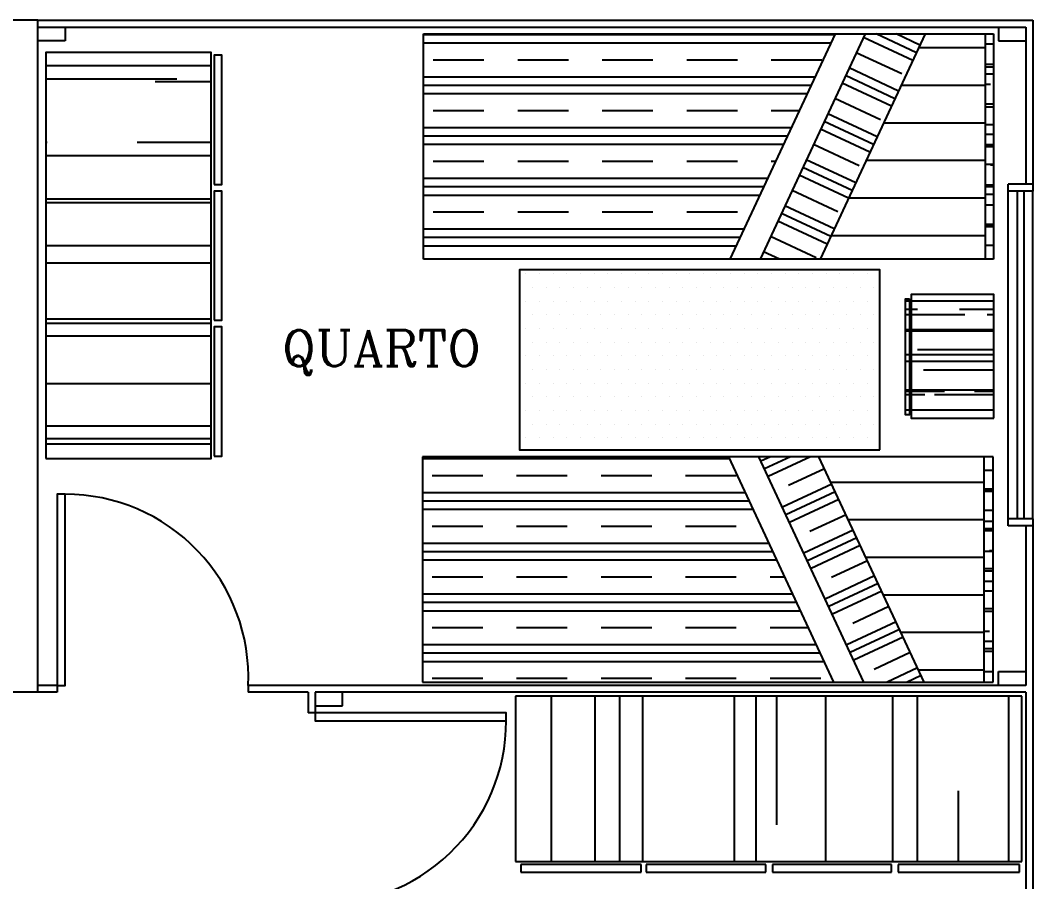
# Model space of a CAD drawing. Extents: x -7 to 226, y -20 to 32.
# Drawn here: x 133.794 to 137.502, y 16.169 to 19.323 of the extents above; entities that cross this region are included whole.
import ezdxf
from ezdxf.enums import TextEntityAlignment as Align

# ---------------------------------------------------------------- set-up
doc = ezdxf.new("R2010")
doc.units = 0
doc.header["$LTSCALE"] = 20
doc.layers.get('0').update_dxf_attribs({"linetype": 'CONTINUOUS'})
for name, color, linetype in [('ARMÁRIOS', 23, 'CONTINUOUS'), ('CONCRETO', 5, 'CONTINUOUS'), ('DIM', 244, 'CONTINUOUS'), ('JANELA', 5, 'CONTINUOUS'), ('PAREDALV', 7, 'CONTINUOUS'), ('PAREDE', 250, 'CONTINUOUS'), ('PORTA', 1, 'CONTINUOUS'), ('TEXTO', 244, 'CONTINUOUS'), ('VISTAP', 244, 'CONTINUOUS')]:
    doc.layers.add(name, color=color, linetype=linetype)
doc.styles.add('ROMANC', font='romanc.shx', dxfattribs={"height": 0.08})

# ---------------------------------------------------------------- blocks, each defined once
blk = doc.blocks.new('*X42')
at = {"color": 0}
for p, q in [((23.375, 1.993), (23.375, 2.5063)), ((23.25, 1.993), (23.25, 2.448)), ((23.125, 1.993), (23.125, 2.3897)), ((23, 1.993), (23, 2.3314)), ((22.875, 1.993), (22.875, 2.2731)), ((22.75, 1.993), (22.75, 2.2148))]:
    blk.add_line(p, q, dxfattribs=at)
blk = doc.blocks.new('*X40')
at = {"color": 0}
for p, q in [((23.03, 2.2382), (23.03, 2.2682)), ((23.092, 2.2382), (23.092, 2.2682)), ((23.097, 2.2382), (23.097, 2.2682)), ((23.1, 2.2382), (23.1, 2.2682)), ((23.164, 2.2382), (23.164, 2.2682)), ((23.2, 2.2382), (23.2, 2.2682)), ((23.225, 2.2382), (23.225, 2.2682)), ((23.231, 2.2382), (23.231, 2.2682)), ((23.3, 2.2382), (23.3, 2.2682)), ((23.358, 2.2382), (23.358, 2.2682)), ((23.365, 2.2382), (23.365, 2.2682)), ((23.4, 2.2382), (23.4, 2.2682)), ((23.432, 2.2382), (23.432, 2.2682)), ((23.491, 2.2382), (23.491, 2.2682)), ((23.5, 2.2382), (23.5, 2.2682)), ((23.566, 2.25), (23.566, 2.2682)), ((23.6, 2.2382), (23.6, 2.2682)), ((23.624, 2.2382), (23.624, 2.2682)), ((23.633, 2.2382), (23.633, 2.2682)), ((23.7, 2.2382), (23.7, 2.2682)), ((23.7, 2.2382), (23.7, 2.26)), ((23.298, 2.2382), (23.298, 2.25))]:
    blk.add_line(p, q, dxfattribs=at)
blk = doc.blocks.new('*X46')
at = {"color": 0, "linetype": 'CONTINUOUS'}
for p, q in [((-481.8094, 168.9887), (-481.8094, 170.3573)), ((-481.7813, 169.0018), (-481.7813, 170.3573)), ((-481.6687, 169.0542), (-481.6687, 170.3573)), ((-481.6406, 169.0674), (-481.6406, 170.3573)), ((-481.6125, 169.0805), (-481.6125, 170.3573)), ((-481.5, 169.1329), (-481.5, 170.3573)), ((-481.4719, 169.146), (-481.4719, 170.3573)), ((-481.4438, 169.1592), (-481.4438, 170.3573)), ((-481.3313, 169.2116), (-481.3313, 170.3573)), ((-481.3031, 169.2247), (-481.3031, 170.3573)), ((-481.275, 169.2379), (-481.275, 170.3573)), ((-481.1625, 169.2903), (-481.1625, 170.3573)), ((-481.1344, 169.3034), (-481.1344, 170.3573)), ((-481.1062, 169.3165), (-481.1062, 170.3573)), ((-481.725, 170.1562), (-481.725, 170.325)), ((-481.5562, 170.1562), (-481.5562, 170.325)), ((-481.3875, 170.1562), (-481.3875, 170.325)), ((-481.2188, 170.1562), (-481.2188, 170.325)), ((-481.725, 169.875), (-481.725, 170.0437)), ((-481.5562, 169.875), (-481.5562, 170.0437)), ((-481.3875, 169.875), (-481.3875, 170.0437)), ((-481.2188, 169.875), (-481.2188, 170.0437)), ((-481.725, 169.5938), (-481.725, 169.7625)), ((-481.5562, 169.5938), (-481.5562, 169.7625)), ((-481.3875, 169.5938), (-481.3875, 169.7625)), ((-481.2188, 169.5938), (-481.2188, 169.7625)), ((-481.725, 169.3125), (-481.725, 169.4812)), ((-481.5562, 169.3125), (-481.5562, 169.4812)), ((-481.3875, 169.3125), (-481.3875, 169.4812)), ((-481.2188, 169.3125), (-481.2188, 169.4812)), ((-481.725, 169.0312), (-481.725, 169.2)), ((-481.5562, 169.1067), (-481.5562, 169.2)), ((-481.3875, 169.1854), (-481.3875, 169.2))]:
    blk.add_line(p, q, dxfattribs=at)
blk = doc.blocks.new('*X41')
at = {"color": 0}
for p, q in [((23.4531, 2.6779), (23.4283, 2.7311)), ((23.4482, 2.5553), (23.3773, 2.7074)), ((23.3775, 2.5074), (23.3009, 2.6717)), ((23.403, 2.5193), (23.3264, 2.6836)), ((23.2953, 2.484), (23.2244, 2.636)), ((23.352, 2.4955), (23.2754, 2.6598)), ((23.2245, 2.4361), (23.1479, 2.6004)), ((23.25, 2.448), (23.1734, 2.6123)), ((23.1424, 2.4127), (23.0715, 2.5647)), ((23.199, 2.4242), (23.1224, 2.5885)), ((23.0716, 2.3648), (22.995, 2.5291)), ((23.0971, 2.3767), (23.0205, 2.541)), ((23.0461, 2.3529), (22.9695, 2.5172)), ((22.9442, 2.3054), (22.8675, 2.4696)), ((22.9894, 2.3414), (22.9185, 2.4934)), ((22.8932, 2.2816), (22.8166, 2.4459)), ((22.9187, 2.2935), (22.8421, 2.4578)), ((22.7912, 2.234), (22.7146, 2.3983)), ((22.8365, 2.2701), (22.7656, 2.4221)), ((22.7657, 2.2222), (22.7031, 2.3564)), ((22.7402, 2.2103), (22.7031, 2.2898))]:
    blk.add_line(p, q, dxfattribs=at)
blk = doc.blocks.new('*X52')
at = {"color": 0, "linetype": 'CONTINUOUS'}
for p, q in [((-22.45, -61.3), (-22.45, -61.3)), ((-22.4, -61.3), (-22.4, -61.3)), ((-22.35, -61.3), (-22.35, -61.3)), ((-22.3, -61.3), (-22.3, -61.3)), ((-22.25, -61.3), (-22.25, -61.3)), ((-22.2, -61.3), (-22.2, -61.3)), ((-22.15, -61.3), (-22.15, -61.3)), ((-22.1, -61.3), (-22.1, -61.3)), ((-22.05, -61.3), (-22.05, -61.3)), ((-22, -61.3), (-22, -61.3)), ((-21.95, -61.3), (-21.95, -61.3)), ((-21.9, -61.3), (-21.9, -61.3)), ((-21.85, -61.3), (-21.85, -61.3)), ((-21.8, -61.3), (-21.8, -61.3)), ((-21.75, -61.3), (-21.75, -61.3)), ((-21.7, -61.3), (-21.7, -61.3)), ((-21.65, -61.3), (-21.65, -61.3)), ((-21.6, -61.3), (-21.6, -61.3)), ((-21.55, -61.3), (-21.55, -61.3)), ((-21.5, -61.3), (-21.5, -61.3)), ((-21.45, -61.3), (-21.45, -61.3)), ((-21.4, -61.3), (-21.4, -61.3)), ((-21.35, -61.3), (-21.35, -61.3)), ((-21.3, -61.3), (-21.3, -61.3)), ((-21.25, -61.3), (-21.25, -61.3)), ((-21.2, -61.3), (-21.2, -61.3)), ((-22.425, -61.35), (-22.425, -61.35)), ((-22.375, -61.35), (-22.375, -61.35)), ((-22.325, -61.35), (-22.325, -61.35)), ((-22.275, -61.35), (-22.275, -61.35)), ((-22.225, -61.35), (-22.225, -61.35)), ((-22.175, -61.35), (-22.175, -61.35)), ((-22.125, -61.35), (-22.125, -61.35)), ((-22.075, -61.35), (-22.075, -61.35)), ((-22.025, -61.35), (-22.025, -61.35)), ((-21.975, -61.35), (-21.975, -61.35)), ((-21.925, -61.35), (-21.925, -61.35)), ((-21.875, -61.35), (-21.875, -61.35)), ((-21.825, -61.35), (-21.825, -61.35)), ((-21.775, -61.35), (-21.775, -61.35)), ((-21.725, -61.35), (-21.725, -61.35)), ((-21.675, -61.35), (-21.675, -61.35)), ((-21.625, -61.35), (-21.625, -61.35)), ((-21.575, -61.35), (-21.575, -61.35)), ((-21.525, -61.35), (-21.525, -61.35)), ((-21.475, -61.35), (-21.475, -61.35)), ((-21.425, -61.35), (-21.425, -61.35)), ((-21.375, -61.35), (-21.375, -61.35)), ((-21.325, -61.35), (-21.325, -61.35)), ((-21.275, -61.35), (-21.275, -61.35)), ((-21.225, -61.35), (-21.225, -61.35)), ((-21.175, -61.35), (-21.175, -61.35)), ((-22.45, -61.4), (-22.45, -61.4)), ((-22.4, -61.4), (-22.4, -61.4)), ((-22.35, -61.4), (-22.35, -61.4)), ((-22.3, -61.4), (-22.3, -61.4)), ((-22.25, -61.4), (-22.25, -61.4)), ((-22.2, -61.4), (-22.2, -61.4)), ((-22.15, -61.4), (-22.15, -61.4)), ((-22.1, -61.4), (-22.1, -61.4)), ((-22.05, -61.4), (-22.05, -61.4)), ((-22, -61.4), (-22, -61.4)), ((-21.95, -61.4), (-21.95, -61.4)), ((-21.9, -61.4), (-21.9, -61.4)), ((-21.85, -61.4), (-21.85, -61.4)), ((-21.8, -61.4), (-21.8, -61.4)), ((-21.75, -61.4), (-21.75, -61.4)), ((-21.7, -61.4), (-21.7, -61.4)), ((-21.65, -61.4), (-21.65, -61.4)), ((-21.6, -61.4), (-21.6, -61.4)), ((-21.55, -61.4), (-21.55, -61.4)), ((-21.5, -61.4), (-21.5, -61.4)), ((-21.45, -61.4), (-21.45, -61.4)), ((-21.4, -61.4), (-21.4, -61.4)), ((-21.35, -61.4), (-21.35, -61.4)), ((-21.3, -61.4), (-21.3, -61.4)), ((-21.25, -61.4), (-21.25, -61.4)), ((-21.2, -61.4), (-21.2, -61.4)), ((-22.425, -61.45), (-22.425, -61.45)), ((-22.375, -61.45), (-22.375, -61.45)), ((-22.325, -61.45), (-22.325, -61.45)), ((-22.275, -61.45), (-22.275, -61.45)), ((-22.225, -61.45), (-22.225, -61.45)), ((-22.175, -61.45), (-22.175, -61.45)), ((-22.125, -61.45), (-22.125, -61.45)), ((-22.075, -61.45), (-22.075, -61.45)), ((-22.025, -61.45), (-22.025, -61.45)), ((-21.975, -61.45), (-21.975, -61.45)), ((-21.925, -61.45), (-21.925, -61.45)), ((-21.875, -61.45), (-21.875, -61.45)), ((-21.825, -61.45), (-21.825, -61.45)), ((-21.775, -61.45), (-21.775, -61.45)), ((-21.725, -61.45), (-21.725, -61.45)), ((-21.675, -61.45), (-21.675, -61.45)), ((-21.625, -61.45), (-21.625, -61.45)), ((-21.575, -61.45), (-21.575, -61.45)), ((-21.525, -61.45), (-21.525, -61.45)), ((-21.475, -61.45), (-21.475, -61.45)), ((-21.425, -61.45), (-21.425, -61.45)), ((-21.375, -61.45), (-21.375, -61.45)), ((-21.325, -61.45), (-21.325, -61.45)), ((-21.275, -61.45), (-21.275, -61.45)), ((-21.225, -61.45), (-21.225, -61.45)), ((-21.175, -61.45), (-21.175, -61.45)), ((-22.45, -61.5), (-22.45, -61.5)), ((-22.4, -61.5), (-22.4, -61.5)), ((-22.35, -61.5), (-22.35, -61.5)), ((-22.3, -61.5), (-22.3, -61.5)), ((-22.25, -61.5), (-22.25, -61.5)), ((-22.2, -61.5), (-22.2, -61.5)), ((-22.15, -61.5), (-22.15, -61.5)), ((-22.1, -61.5), (-22.1, -61.5)), ((-22.05, -61.5), (-22.05, -61.5)), ((-22, -61.5), (-22, -61.5)), ((-21.95, -61.5), (-21.95, -61.5)), ((-21.9, -61.5), (-21.9, -61.5)), ((-21.85, -61.5), (-21.85, -61.5)), ((-21.8, -61.5), (-21.8, -61.5)), ((-21.75, -61.5), (-21.75, -61.5)), ((-21.7, -61.5), (-21.7, -61.5)), ((-21.65, -61.5), (-21.65, -61.5)), ((-21.6, -61.5), (-21.6, -61.5)), ((-21.55, -61.5), (-21.55, -61.5)), ((-21.5, -61.5), (-21.5, -61.5)), ((-21.45, -61.5), (-21.45, -61.5)), ((-21.4, -61.5), (-21.4, -61.5)), ((-21.35, -61.5), (-21.35, -61.5)), ((-21.3, -61.5), (-21.3, -61.5)), ((-21.25, -61.5), (-21.25, -61.5)), ((-21.2, -61.5), (-21.2, -61.5)), ((-22.425, -61.55), (-22.425, -61.55)), ((-22.375, -61.55), (-22.375, -61.55)), ((-22.325, -61.55), (-22.325, -61.55)), ((-22.275, -61.55), (-22.275, -61.55)), ((-22.225, -61.55), (-22.225, -61.55)), ((-22.175, -61.55), (-22.175, -61.55)), ((-22.125, -61.55), (-22.125, -61.55)), ((-22.075, -61.55), (-22.075, -61.55)), ((-22.025, -61.55), (-22.025, -61.55)), ((-21.975, -61.55), (-21.975, -61.55)), ((-21.925, -61.55), (-21.925, -61.55)), ((-21.875, -61.55), (-21.875, -61.55)), ((-21.825, -61.55), (-21.825, -61.55)), ((-21.775, -61.55), (-21.775, -61.55)), ((-21.725, -61.55), (-21.725, -61.55)), ((-21.675, -61.55), (-21.675, -61.55)), ((-21.625, -61.55), (-21.625, -61.55)), ((-21.575, -61.55), (-21.575, -61.55)), ((-21.525, -61.55), (-21.525, -61.55)), ((-21.475, -61.55), (-21.475, -61.55)), ((-21.425, -61.55), (-21.425, -61.55)), ((-21.375, -61.55), (-21.375, -61.55)), ((-21.325, -61.55), (-21.325, -61.55)), ((-21.275, -61.55), (-21.275, -61.55)), ((-21.225, -61.55), (-21.225, -61.55)), ((-21.175, -61.55), (-21.175, -61.55)), ((-22.45, -61.6), (-22.45, -61.6)), ((-22.4, -61.6), (-22.4, -61.6)), ((-22.35, -61.6), (-22.35, -61.6)), ((-22.3, -61.6), (-22.3, -61.6)), ((-22.25, -61.6), (-22.25, -61.6)), ((-22.2, -61.6), (-22.2, -61.6)), ((-22.15, -61.6), (-22.15, -61.6)), ((-22.1, -61.6), (-22.1, -61.6)), ((-22.05, -61.6), (-22.05, -61.6)), ((-22, -61.6), (-22, -61.6)), ((-21.95, -61.6), (-21.95, -61.6)), ((-21.9, -61.6), (-21.9, -61.6)), ((-21.85, -61.6), (-21.85, -61.6)), ((-21.8, -61.6), (-21.8, -61.6)), ((-21.75, -61.6), (-21.75, -61.6)), ((-21.7, -61.6), (-21.7, -61.6)), ((-21.65, -61.6), (-21.65, -61.6)), ((-21.6, -61.6), (-21.6, -61.6)), ((-21.55, -61.6), (-21.55, -61.6)), ((-21.5, -61.6), (-21.5, -61.6)), ((-21.45, -61.6), (-21.45, -61.6)), ((-21.4, -61.6), (-21.4, -61.6)), ((-21.35, -61.6), (-21.35, -61.6)), ((-21.3, -61.6), (-21.3, -61.6)), ((-21.25, -61.6), (-21.25, -61.6)), ((-21.2, -61.6), (-21.2, -61.6)), ((-22.425, -61.65), (-22.425, -61.65)), ((-22.375, -61.65), (-22.375, -61.65)), ((-22.325, -61.65), (-22.325, -61.65)), ((-22.275, -61.65), (-22.275, -61.65)), ((-22.225, -61.65), (-22.225, -61.65)), ((-22.175, -61.65), (-22.175, -61.65)), ((-22.125, -61.65), (-22.125, -61.65)), ((-22.075, -61.65), (-22.075, -61.65)), ((-22.025, -61.65), (-22.025, -61.65)), ((-21.975, -61.65), (-21.975, -61.65)), ((-21.925, -61.65), (-21.925, -61.65)), ((-21.875, -61.65), (-21.875, -61.65)), ((-21.825, -61.65), (-21.825, -61.65)), ((-21.775, -61.65), (-21.775, -61.65)), ((-21.725, -61.65), (-21.725, -61.65)), ((-21.675, -61.65), (-21.675, -61.65)), ((-21.625, -61.65), (-21.625, -61.65)), ((-21.575, -61.65), (-21.575, -61.65)), ((-21.525, -61.65), (-21.525, -61.65)), ((-21.475, -61.65), (-21.475, -61.65)), ((-21.425, -61.65), (-21.425, -61.65)), ((-21.375, -61.65), (-21.375, -61.65)), ((-21.325, -61.65), (-21.325, -61.65)), ((-21.275, -61.65), (-21.275, -61.65)), ((-21.225, -61.65), (-21.225, -61.65)), ((-21.175, -61.65), (-21.175, -61.65)), ((-22.45, -61.7), (-22.45, -61.7)), ((-22.4, -61.7), (-22.4, -61.7)), ((-22.35, -61.7), (-22.35, -61.7)), ((-22.3, -61.7), (-22.3, -61.7)), ((-22.25, -61.7), (-22.25, -61.7)), ((-22.2, -61.7), (-22.2, -61.7)), ((-22.15, -61.7), (-22.15, -61.7)), ((-22.1, -61.7), (-22.1, -61.7)), ((-22.05, -61.7), (-22.05, -61.7)), ((-22, -61.7), (-22, -61.7)), ((-21.95, -61.7), (-21.95, -61.7)), ((-21.9, -61.7), (-21.9, -61.7)), ((-21.85, -61.7), (-21.85, -61.7)), ((-21.8, -61.7), (-21.8, -61.7)), ((-21.75, -61.7), (-21.75, -61.7)), ((-21.7, -61.7), (-21.7, -61.7)), ((-21.65, -61.7), (-21.65, -61.7)), ((-21.6, -61.7), (-21.6, -61.7)), ((-21.55, -61.7), (-21.55, -61.7)), ((-21.5, -61.7), (-21.5, -61.7)), ((-21.45, -61.7), (-21.45, -61.7)), ((-21.4, -61.7), (-21.4, -61.7)), ((-21.35, -61.7), (-21.35, -61.7)), ((-21.3, -61.7), (-21.3, -61.7)), ((-21.25, -61.7), (-21.25, -61.7)), ((-21.2, -61.7), (-21.2, -61.7)), ((-22.425, -61.75), (-22.425, -61.75)), ((-22.375, -61.75), (-22.375, -61.75)), ((-22.325, -61.75), (-22.325, -61.75)), ((-22.275, -61.75), (-22.275, -61.75)), ((-22.225, -61.75), (-22.225, -61.75)), ((-22.175, -61.75), (-22.175, -61.75)), ((-22.125, -61.75), (-22.125, -61.75)), ((-22.075, -61.75), (-22.075, -61.75)), ((-22.025, -61.75), (-22.025, -61.75)), ((-21.975, -61.75), (-21.975, -61.75)), ((-21.925, -61.75), (-21.925, -61.75)), ((-21.875, -61.75), (-21.875, -61.75)), ((-21.825, -61.75), (-21.825, -61.75)), ((-21.775, -61.75), (-21.775, -61.75)), ((-21.725, -61.75), (-21.725, -61.75)), ((-21.675, -61.75), (-21.675, -61.75)), ((-21.625, -61.75), (-21.625, -61.75)), ((-21.575, -61.75), (-21.575, -61.75)), ((-21.525, -61.75), (-21.525, -61.75)), ((-21.475, -61.75), (-21.475, -61.75)), ((-21.425, -61.75), (-21.425, -61.75)), ((-21.375, -61.75), (-21.375, -61.75)), ((-21.325, -61.75), (-21.325, -61.75)), ((-21.275, -61.75), (-21.275, -61.75)), ((-21.225, -61.75), (-21.225, -61.75)), ((-21.175, -61.75), (-21.175, -61.75)), ((-22.45, -61.8), (-22.45, -61.8)), ((-22.4, -61.8), (-22.4, -61.8)), ((-22.35, -61.8), (-22.35, -61.8)), ((-22.3, -61.8), (-22.3, -61.8)), ((-22.25, -61.8), (-22.25, -61.8)), ((-22.2, -61.8), (-22.2, -61.8)), ((-22.15, -61.8), (-22.15, -61.8)), ((-22.1, -61.8), (-22.1, -61.8)), ((-22.05, -61.8), (-22.05, -61.8)), ((-22, -61.8), (-22, -61.8)), ((-21.95, -61.8), (-21.95, -61.8)), ((-21.9, -61.8), (-21.9, -61.8)), ((-21.85, -61.8), (-21.85, -61.8)), ((-21.8, -61.8), (-21.8, -61.8)), ((-21.75, -61.8), (-21.75, -61.8)), ((-21.7, -61.8), (-21.7, -61.8)), ((-21.65, -61.8), (-21.65, -61.8)), ((-21.6, -61.8), (-21.6, -61.8)), ((-21.55, -61.8), (-21.55, -61.8)), ((-21.5, -61.8), (-21.5, -61.8)), ((-21.45, -61.8), (-21.45, -61.8)), ((-21.4, -61.8), (-21.4, -61.8)), ((-21.35, -61.8), (-21.35, -61.8)), ((-21.3, -61.8), (-21.3, -61.8)), ((-21.25, -61.8), (-21.25, -61.8)), ((-21.2, -61.8), (-21.2, -61.8)), ((-22.425, -61.85), (-22.425, -61.85)), ((-22.375, -61.85), (-22.375, -61.85)), ((-22.325, -61.85), (-22.325, -61.85)), ((-22.275, -61.85), (-22.275, -61.85)), ((-22.225, -61.85), (-22.225, -61.85)), ((-22.175, -61.85), (-22.175, -61.85)), ((-22.125, -61.85), (-22.125, -61.85)), ((-22.075, -61.85), (-22.075, -61.85)), ((-22.025, -61.85), (-22.025, -61.85)), ((-21.975, -61.85), (-21.975, -61.85)), ((-21.925, -61.85), (-21.925, -61.85)), ((-21.875, -61.85), (-21.875, -61.85)), ((-21.825, -61.85), (-21.825, -61.85)), ((-21.775, -61.85), (-21.775, -61.85)), ((-21.725, -61.85), (-21.725, -61.85)), ((-21.675, -61.85), (-21.675, -61.85)), ((-21.625, -61.85), (-21.625, -61.85)), ((-21.575, -61.85), (-21.575, -61.85)), ((-21.525, -61.85), (-21.525, -61.85)), ((-21.475, -61.85), (-21.475, -61.85)), ((-21.425, -61.85), (-21.425, -61.85)), ((-21.375, -61.85), (-21.375, -61.85)), ((-21.325, -61.85), (-21.325, -61.85)), ((-21.275, -61.85), (-21.275, -61.85)), ((-21.225, -61.85), (-21.225, -61.85)), ((-21.175, -61.85), (-21.175, -61.85)), ((-22.45, -61.9), (-22.45, -61.9)), ((-22.4, -61.9), (-22.4, -61.9)), ((-22.35, -61.9), (-22.35, -61.9)), ((-22.3, -61.9), (-22.3, -61.9)), ((-22.25, -61.9), (-22.25, -61.9)), ((-22.2, -61.9), (-22.2, -61.9)), ((-22.15, -61.9), (-22.15, -61.9)), ((-22.1, -61.9), (-22.1, -61.9)), ((-22.05, -61.9), (-22.05, -61.9)), ((-22, -61.9), (-22, -61.9)), ((-21.95, -61.9), (-21.95, -61.9)), ((-21.9, -61.9), (-21.9, -61.9)), ((-21.85, -61.9), (-21.85, -61.9)), ((-21.8, -61.9), (-21.8, -61.9)), ((-21.75, -61.9), (-21.75, -61.9)), ((-21.7, -61.9), (-21.7, -61.9)), ((-21.65, -61.9), (-21.65, -61.9)), ((-21.6, -61.9), (-21.6, -61.9)), ((-21.55, -61.9), (-21.55, -61.9)), ((-21.5, -61.9), (-21.5, -61.9)), ((-21.45, -61.9), (-21.45, -61.9)), ((-21.4, -61.9), (-21.4, -61.9)), ((-21.35, -61.9), (-21.35, -61.9)), ((-21.3, -61.9), (-21.3, -61.9)), ((-21.25, -61.9), (-21.25, -61.9)), ((-21.2, -61.9), (-21.2, -61.9))]:
    blk.add_line(p, q, dxfattribs=at)
blk = doc.blocks.new('*X37')
at = {"color": 0}
for p, q in [((18.6963, 2.363), (18.9711, 2.363)), ((18.6963, 2.311), (18.893, 2.311)), ((18.6963, 2.3), (18.76, 2.3)), ((18.6963, 2.296), (18.9711, 2.296)), ((18.86, 2.3), (18.9711, 2.3)), ((18.926, 2.311), (18.9711, 2.311)), ((18.6963, 2.229), (18.93, 2.229)), ((18.6963, 2.2), (18.9711, 2.2)), ((18.6963, 2.178), (18.9711, 2.178)), ((18.6963, 2.162), (18.95, 2.162)), ((18.6963, 2.1), (18.9711, 2.1)), ((18.6963, 2.095), (18.9711, 2.095)), ((18.6963, 2.045), (18.718, 2.045)), ((18.6963, 2.028), (18.81, 2.028)), ((18.793, 2.045), (18.9711, 2.045)), ((18.95, 2.028), (18.9711, 2.028)), ((18.6963, 2), (18.9711, 2))]:
    blk.add_line(p, q, dxfattribs=at)
blk = doc.blocks.new('*X38')
at = {"color": 0}
for p, q in [((18.9772, 2.363), (18.9905, 2.363)), ((18.9772, 2.311), (18.9905, 2.311)), ((18.9772, 2.3), (18.9905, 2.3)), ((18.9772, 2.296), (18.9905, 2.296)), ((18.9772, 2.2), (18.9905, 2.2)), ((18.9772, 2.178), (18.9905, 2.178)), ((18.9772, 2.1), (18.9905, 2.1)), ((18.9772, 2.095), (18.9905, 2.095)), ((18.9772, 2.045), (18.9905, 2.045)), ((18.9772, 2.028), (18.9905, 2.028)), ((18.9772, 2), (18.9905, 2))]:
    blk.add_line(p, q, dxfattribs=at)
blk = doc.blocks.new('*X49')
at = {"color": 0, "linetype": 'CONTINUOUS'}
for p, q in [((-8.0738, -41.7), (-7.5238, -41.7)), ((-8.0738, -41.745), (-7.638, -41.745)), ((-7.71, -41.754), (-7.5238, -41.754)), ((-8.0738, -41.955), (-8.07, -41.955)), ((-7.77, -41.955), (-7.5238, -41.955)), ((-8.0738, -42), (-7.5238, -42)), ((-8.0738, -42.144), (-7.5238, -42.144)), ((-8.0738, -42.156), (-7.5238, -42.156)), ((-8.0738, -42.3), (-7.5238, -42.3)), ((-8.07, -42.357), (-7.5238, -42.357)), ((-8.0738, -42.543), (-7.5238, -42.543)), ((-8.0738, -42.558), (-7.5238, -42.558)), ((-8.0738, -42.6), (-7.5238, -42.6)), ((-8.0738, -42.759), (-7.5238, -42.759)), ((-8.0738, -42.9), (-7.5238, -42.9)), ((-8.0738, -42.942), (-7.5238, -42.942)), ((-8.0738, -42.96), (-7.5238, -42.96))]:
    blk.add_line(p, q, dxfattribs=at)
blk = doc.blocks.new('*X43')
at = {"color": 0}
for p, q in [((23.9145, 2.7038), (23.9294, 2.7358)), ((23.9145, 2.6373), (23.9549, 2.7239)), ((23.9145, 2.5707), (23.9804, 2.712)), ((24.0058, 2.5002), (24.0824, 2.6644)), ((23.9548, 2.5239), (24.0108, 2.6441)), ((24.0313, 2.4883), (24.1079, 2.6526)), ((24.0567, 2.4764), (24.1334, 2.6407)), ((24.1077, 2.4526), (24.1637, 2.5728)), ((24.1587, 2.4288), (24.2353, 2.5931)), ((24.1842, 2.417), (24.2608, 2.5812)), ((24.2097, 2.4051), (24.2863, 2.5693)), ((24.2607, 2.3813), (24.3167, 2.5014)), ((24.3116, 2.3575), (24.3882, 2.5218)), ((24.3371, 2.3456), (24.4137, 2.5099)), ((24.3626, 2.3338), (24.4392, 2.498)), ((24.4136, 2.31), (24.4696, 2.4301)), ((24.4646, 2.2862), (24.5412, 2.4505)), ((24.4901, 2.2743), (24.5667, 2.4386)), ((24.5156, 2.2624), (24.5922, 2.4267)), ((24.5665, 2.2387), (24.6226, 2.3588)), ((24.6175, 2.2149), (24.6645, 2.3157)), ((24.643, 2.203), (24.6645, 2.2492))]:
    blk.add_line(p, q, dxfattribs=at)
blk = doc.blocks.new('*X44')
at = {"color": 0}
for p, q in [((24, 1.993), (24, 2.5028)), ((24.125, 1.993), (24.125, 2.4446)), ((24.25, 1.993), (24.25, 2.3863)), ((24.375, 1.993), (24.375, 2.328)), ((24.5, 1.993), (24.5, 2.2697)), ((24.625, 1.993), (24.625, 2.2114))]:
    blk.add_line(p, q, dxfattribs=at)
blk = doc.blocks.new('*X45')
at = {"color": 0, "linetype": 'CONTINUOUS'}
for p, q in [((-480.6, 169.3335), (-480.6, 170.3573)), ((-480.4875, 169.2811), (-480.4875, 170.3573)), ((-480.4594, 169.2679), (-480.4594, 170.3573)), ((-480.4312, 169.2548), (-480.4312, 170.3573)), ((-480.3188, 169.2024), (-480.3188, 170.3573)), ((-480.2906, 169.1893), (-480.2906, 170.3573)), ((-480.2625, 169.1761), (-480.2625, 170.3573)), ((-480.15, 169.1237), (-480.15, 170.3573)), ((-480.1219, 169.1106), (-480.1219, 170.3573)), ((-480.0938, 169.0974), (-480.0938, 170.3573)), ((-479.9812, 169.045), (-479.9812, 170.3573)), ((-479.9531, 169.0319), (-479.9531, 170.3573)), ((-479.925, 169.0188), (-479.925, 170.3573)), ((-480.5437, 170.1562), (-480.5437, 170.325)), ((-480.375, 170.1562), (-480.375, 170.325)), ((-480.2063, 170.1562), (-480.2063, 170.325)), ((-480.0375, 170.1562), (-480.0375, 170.325)), ((-479.8687, 170.1562), (-479.8687, 170.325)), ((-480.5437, 169.875), (-480.5437, 170.0437)), ((-480.375, 169.875), (-480.375, 170.0437)), ((-480.2063, 169.875), (-480.2063, 170.0437)), ((-480.0375, 169.875), (-480.0375, 170.0437)), ((-479.8687, 169.875), (-479.8687, 170.0437)), ((-480.5437, 169.5938), (-480.5437, 169.7625)), ((-480.375, 169.5938), (-480.375, 169.7625)), ((-480.2063, 169.5938), (-480.2063, 169.7625)), ((-480.0375, 169.5938), (-480.0375, 169.7625)), ((-479.8687, 169.5938), (-479.8687, 169.7625)), ((-480.5437, 169.3125), (-480.5437, 169.4812)), ((-480.375, 169.3125), (-480.375, 169.4812)), ((-480.2063, 169.3125), (-480.2063, 169.4812)), ((-480.0375, 169.3125), (-480.0375, 169.4812)), ((-479.8687, 169.3125), (-479.8687, 169.4812)), ((-480.2063, 169.1499), (-480.2063, 169.2)), ((-480.0375, 169.0712), (-480.0375, 169.2)), ((-479.8687, 169.0312), (-479.8687, 169.2))]:
    blk.add_line(p, q, dxfattribs=at)
blk = doc.blocks.new('*X156')
at = {"color": 0, "linetype": 'CONTINUOUS'}
for p, q in [((135.25, 27.4314), (135.25, 28.0364)), ((135.41, 27.4314), (135.41, 28.0364)), ((135.5, 27.4314), (135.5, 28.0364)), ((135.585, 27.4314), (135.585, 28.0364)), ((135.92, 27.4314), (135.92, 28.0364)), ((136, 27.4314), (136, 28.0364)), ((136.075, 27.565), (136.075, 28.0364)), ((136.255, 27.4314), (136.255, 28.0364)), ((136.5, 27.4314), (136.5, 28.0364)), ((136.59, 27.4314), (136.59, 28.0364)), ((136.925, 27.4314), (136.925, 28.0364)), ((136.74, 27.4314), (136.74, 27.69))]:
    blk.add_line(p, q, dxfattribs=at)

msp = doc.modelspace()

# ---------------------------------------------------------------- linework, layer by layer
at = {"layer": 'ARMÁRIOS', "color": 20, "linetype": 'CONTINUOUS'}
for p, q in [((135.271, 18.4482), (135.271, 19.2732)), ((135.271, 19.2732), (137.3585, 19.2732)), ((136.778, 19.2732), (136.3933, 18.4482)), ((136.888, 19.2732), (136.5033, 18.4482)), ((137.108, 19.2732), (136.7233, 18.4482)), ((137.328, 19.2732), (137.328, 18.4482)), ((137.3585, 19.2732), (137.3585, 18.4482)), ((137.3585, 18.4482), (135.271, 18.4482)), ((135.267, 17.7254), (135.267, 16.9004)), ((137.357, 17.7254), (135.267, 17.7254)), ((136.774, 16.9004), (136.3893, 17.7254)), ((136.884, 16.9004), (136.4993, 17.7254)), ((137.104, 16.9004), (136.7193, 17.7254)), ((137.324, 16.9004), (137.324, 17.7254)), ((137.357, 16.9004), (137.357, 17.7254)), ((135.267, 16.9004), (137.357, 16.9004))]:
    msp.add_line(p, q, dxfattribs=at)
at = {"layer": 'ARMÁRIOS', "color": 32}
for p, q in [((135.6076, 16.8487), (135.6076, 16.2437)), ((137.4627, 16.8487), (135.6076, 16.8487)), ((137.4627, 16.2437), (137.4627, 16.8487)), ((135.6076, 16.2437), (137.4627, 16.2437)), ((135.6267, 16.2324), (135.6267, 16.2049)), ((136.068, 16.2324), (135.6267, 16.2324)), ((136.068, 16.2049), (136.068, 16.2324)), ((136.0863, 16.2324), (136.0863, 16.2049)), ((136.5247, 16.2324), (136.0863, 16.2324)), ((136.5247, 16.2049), (136.5247, 16.2324)), ((136.5492, 16.2324), (136.5492, 16.2049)), ((136.9847, 16.2324), (136.5492, 16.2324)), ((136.9847, 16.2049), (136.9847, 16.2324)), ((137.0093, 16.2324), (137.0093, 16.2049)), ((137.4535, 16.2324), (137.0093, 16.2324)), ((137.4535, 16.2049), (137.4535, 16.2324)), ((135.6267, 16.2049), (136.068, 16.2049)), ((136.0863, 16.2049), (136.5247, 16.2049)), ((136.5492, 16.2049), (136.9847, 16.2049)), ((137.0093, 16.2049), (137.4535, 16.2049))]:
    msp.add_line(p, q, dxfattribs=at)
at = {"layer": 'ARMÁRIOS', "color": 32, "linetype": 'CONTINUOUS'}
for points in [[(133.8879, 17.7185), (134.4929, 17.7185), (134.4929, 19.2045), (133.8879, 19.2045)], [(134.5042, 18.7223), (134.5317, 18.7223), (134.5317, 19.1953), (134.5042, 19.1953)], [(134.5042, 18.2247), (134.5317, 18.2247), (134.5317, 18.6977), (134.5042, 18.6977)], [(134.5042, 17.7273), (134.5317, 17.7273), (134.5317, 18.2003), (134.5042, 18.2003)]]:
    msp.add_lwpolyline(points, close=True, dxfattribs=at)
at = {"layer": 'ARMÁRIOS', "color": 43}
msp.add_lwpolyline([(136.9417, 17.751), (136.9417, 18.4094), (135.623, 18.4094), (135.623, 17.751)], close=True, dxfattribs=at)
at = {"layer": 'ARMÁRIOS', "color": 32}
for points in [[(137.0504, 18.3036), (137.0504, 17.8781), (137.0357, 17.8781), (137.0357, 18.3036)], [(137.3594, 17.8667), (137.3594, 18.3194), (137.0571, 18.3194), (137.0571, 17.8667)]]:
    msp.add_lwpolyline(points, close=True, dxfattribs=at)
at = {"layer": 'JANELA', "color": 244}
for p, q in [((137.4448, 18.6977), (137.4448, 17.4977)), ((137.4698, 18.6977), (137.4698, 17.4977))]:
    msp.add_line(p, q, dxfattribs=at)
at = {"layer": 'PAREDALV'}
for p, q in [((133.8588, 19.3231), (133.4288, 19.3231)), ((133.8588, 16.8631), (133.8588, 19.3231)), ((133.8588, 16.8631), (133.6588, 16.8631))]:
    msp.add_line(p, q, dxfattribs=at)
at = {"layer": 'PAREDE'}
for p, q in [((133.8588, 19.3231), (137.5023, 19.3231)), ((137.5023, 19.3231), (137.5023, 18.6977)), ((133.8588, 19.2981), (137.4773, 19.2981)), ((137.4773, 19.2981), (137.4773, 18.7227)), ((137.4123, 18.6977), (137.4123, 18.7227)), ((137.4123, 17.4727), (137.4123, 17.4977)), ((137.4773, 17.4727), (137.4773, 16.8881)), ((137.5023, 17.4977), (137.5023, 13.3231)), ((134.8488, 16.8631), (134.8488, 16.7881)), ((134.8738, 16.8631), (134.8738, 16.7881)), ((137.4773, 16.8631), (137.4773, 13.3481))]:
    msp.add_line(p, q, dxfattribs=at)
at = {"layer": 'PAREDE', "color": 250, "linetype": 'CONTINUOUS'}
for p, q in [((133.9588, 19.2981), (133.9588, 19.2481)), ((137.3773, 19.2981), (137.3773, 19.2481)), ((133.9588, 19.2481), (133.8588, 19.2481)), ((137.3773, 19.2481), (137.4773, 19.2481)), ((137.3772, 16.9384), (137.4773, 16.9384)), ((137.3772, 16.8881), (137.3772, 16.9384)), ((134.9741, 16.8131), (134.9741, 16.8631)), ((134.8741, 16.8131), (134.9741, 16.8131))]:
    msp.add_line(p, q, dxfattribs=at)
at = {"layer": 'PAREDE', "color": 250}
for p, q in [((137.5023, 18.7227), (137.4123, 18.7227)), ((137.5023, 18.6977), (137.4123, 18.6977)), ((137.5023, 18.6977), (137.4773, 18.6977)), ((137.5023, 17.4977), (137.4123, 17.4977)), ((137.5023, 17.4727), (137.4123, 17.4727)), ((137.5023, 17.4977), (137.4773, 17.4977)), ((133.9288, 16.8881), (133.8588, 16.8881)), ((133.9288, 16.8881), (133.9288, 16.8631)), ((134.6288, 16.8881), (134.6288, 16.8631)), ((137.4773, 16.8881), (134.6288, 16.8881)), ((133.9288, 16.8631), (133.8588, 16.8631)), ((134.8488, 16.8631), (134.6288, 16.8631)), ((137.4773, 16.8631), (134.8738, 16.8631)), ((134.8738, 16.7881), (134.8488, 16.7881))]:
    msp.add_line(p, q, dxfattribs=at)
at = {"layer": 'PORTA', "color": 30}
for points in [[(133.9288, 16.8881), (133.9588, 16.8881), (133.9588, 17.5881), (133.9288, 17.5881)], [(134.8738, 16.7881), (134.8738, 16.7581), (135.5738, 16.7581), (135.5738, 16.7881)]]:
    msp.add_lwpolyline(points, close=True, dxfattribs=at)
for centre, start, end in [((133.9588, 16.9174), 357.4911, 90), ((134.9032, 16.7581), 267.4911, 0)]:
    msp.add_arc(centre, 0.6706, start, end, dxfattribs=at)
at = {"layer": 'VISTAP'}
for p, q in [((137.4123, 17.4977), (137.4123, 18.6977)), ((137.5023, 17.4977), (137.5023, 18.6977))]:
    msp.add_line(p, q, dxfattribs=at)

# ---------------------------------------------------------------- block references
at = {"layer": 'ARMÁRIOS', "color": 20, "linetype": 'CONTINUOUS', "yscale": 1.1, "zscale": 1.1, "rotation": 90}
for name, p, xscale in [('*X46', (322.664, -510.7204), -1.1), ('*X41', (139.5203, 44.2466), -1.1), ('*X42', (139.5203, 44.2466), -1.1), ('*X40', (139.8231, -6.8346), 1.1), ('*X45', (322.66, -510.9428), -1.1), ('*X43', (139.5163, 44.0314), -1.1), ('*X40', (139.8191, 43.0082), -1.1), ('*X44', (139.5163, 44.0314), -1.1)]:
    msp.add_blockref(name, p, dxfattribs=dict(at, xscale=xscale))
at = {"layer": 'ARMÁRIOS', "color": 32, "xscale": 1.1, "yscale": 1.1, "zscale": 1.1, "rotation": 180}
for name in ['*X38', '*X37']:
    msp.add_blockref(name, (157.9253, 20.4944), dxfattribs=at)
at = {"layer": 'CONCRETO', "color": 32, "linetype": 'CONTINUOUS'}
msp.add_blockref('*X156', (0.4897, -11.1877), dxfattribs=at)
at = {"layer": 'DIM', "color": 32, "linetype": 'CONTINUOUS', "xscale": 1.1, "yscale": 1.1, "zscale": 1.1}
msp.add_blockref('*X49', (142.7691, 65.0279), dxfattribs=at)
at = {"layer": 'DIM', "color": 43, "linetype": 'CONTINUOUS'}
msp.add_blockref('*X52', (158.0957, 79.6942), dxfattribs=at)

# ---------------------------------------------------------------- texts
at = {"layer": 'TEXTO', "linetype": 'CONTINUOUS', "style": 'ROMANC'}
msp.add_text('QUARTO', height=0.132, dxfattribs=at).set_placement((135.117, 18.1071), align=Align.MIDDLE)

doc.saveas('drawing.dxf')
